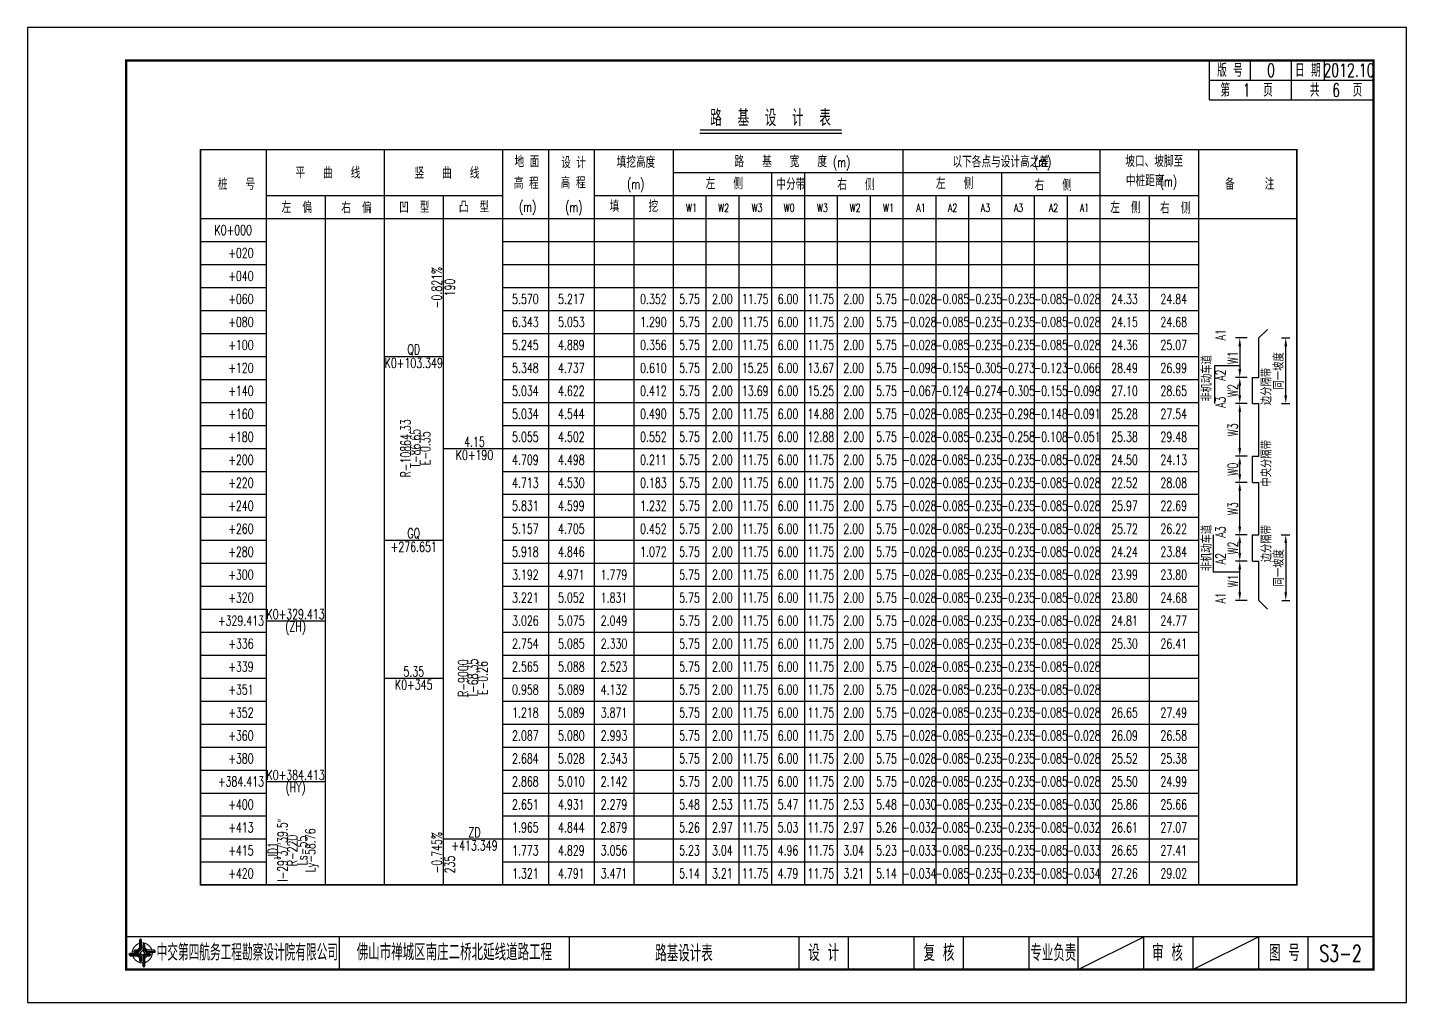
# Model space of a CAD drawing. Header units: inches. Extents: x 1318 to 3988, y 871 to 1396.
# Drawn here: x 1317.7 to 1737.7, y 870.8 to 1167.8 of the extents above; entities that cross this region are included whole.
import ezdxf
from ezdxf.enums import TextEntityAlignment as Align

# ---------------------------------------------------------------- set-up
doc = ezdxf.new("R2010")
doc.units = ezdxf.units.IN
doc.header["$LTSCALE"] = 10
doc.header["$MEASUREMENT"] = 0
for name, color, linetype in [('BIAO_K', 7, 'Continuous'), ('shuju', 3, 'Continuous'), ('图框', 7, 'Continuous'), ('平面曲线', 5, 'Continuous'), ('文字', 7, 'Continuous'), ('竖曲线', 5, 'Continuous'), ('表格数据', 5, 'Continuous')]:
    doc.layers.add(name, color=color, linetype=linetype)
doc.styles.get("Standard").update_dxf_attribs({"font": 'simplex1.shx', "width": 0.7, "bigfont": 'hztxt.shx'})
doc.styles.add('style_biao', font='txt', dxfattribs={"width": 0.75, "bigfont": 'hztxt'})
doc.dimstyles.get("Standard").update_dxf_attribs({"dimtxt": 0.18, "dimasz": 0.18, "dimexe": 0.18, "dimexo": 0.0625, "dimgap": 0.09, "dimtad": 0, "dimtih": 1, "dimtoh": 1, "dimdec": 4, "dimzin": 0, "dimdsep": 46, "dimtxsty": 'Standard', "dimcen": 0.09, "dimadec": 0, "dimazin": 0, "dimtfac": 1, "dimtdec": 4, "dimtofl": 0, "dimtmove": 0, "dimatfit": 3, "dimfxl": 0, "dimtolj": 1, "dimtzin": 0, "dimarcsym": 0})

# ---------------------------------------------------------------- blocks, each defined once
blk = doc.blocks.new('series')
at = {"width": 0.75}
for tag, height, p in [('页码', 4, (-35, -19)), ('图名', 5, (-220, -282)), ('图号', 5, (-20, -282))]:
    blk.add_attdef(tag, text='', height=height, dxfattribs=at).set_placement(p, align=Align.MIDDLE_CENTER)
blk = doc.blocks.new('tb')
at = {"lineweight": -3}
h = blk.add_hatch(color=256, dxfattribs=at)
h.paths.add_polyline_path([(-1.23, -0.13), (-3.78, -0.14), (-4.14, -0.41), (-1.4, -0.44), (-0.56, -1.24), (-0.54, -2.62), (-0.27, -2.2), (-0.26, -1.06)])
h.paths.add_polyline_path([(0.13, -1.08), (0.14, -3.86), (0.41, -4.26), (0.44, -1.24), (1.25, -0.43), (2.66, -0.43), (2.26, -0.16), (1.07, -0.15)])
h.paths.add_polyline_path([(1.08, 0.3), (3.62, 0.3), (4.02, 0.56), (1.25, 0.57), (0.43, 1.39), (0.43, 2.8), (0.16, 2.41), (0.15, 1.24)])
h.paths.add_polyline_path([(-0.28, 1.21), (-0.28, 3.99), (-0.56, 4.39), (-0.57, 1.41), (-1.38, 0.6), (-2.74, 0.56), (-2.33, 0.3), (-1.2, 0.29)])
for p, q in [((-0.56, 4.39), (-0.57, 1.41)), ((-1.38, 0.6), (-2.74, 0.56)), ((-0.57, 1.41), (-1.38, 0.6)), ((0.43, 2.8), (0.43, 1.39)), ((0.43, 1.39), (1.25, 0.57)), ((1.25, 0.57), (4.02, 0.56)), ((-4.14, -0.41), (-1.4, -0.44)), ((-1.4, -0.44), (-0.56, -1.24)), ((-0.56, -1.24), (-0.54, -2.62)), ((0.41, -4.26), (0.44, -1.24)), ((0.44, -1.24), (1.25, -0.43)), ((1.25, -0.43), (2.66, -0.43))]:
    blk.add_line(p, q, dxfattribs=at)
at = {"lineweight": -3, "flags": 128}
for points in [[(-0.9, 3.99), (-0.9, 1.58), (-1.53, 0.91), (-2.34, 0.91), (-2.74, 0.56), (-2.33, 0.3), (-1.2, 0.29), (-0.28, 1.21), (-0.28, 3.99), (-0.56, 4.39)], [(-0.04, 0.77), (0.68, 0.04), (-0.04, -0.69), (-0.77, 0.05)], [(3.62, 0.92), (1.43, 0.92), (0.77, 1.54), (0.77, 2.38), (0.43, 2.8), (0.16, 2.41), (0.15, 1.24), (1.08, 0.3), (3.62, 0.3), (4.02, 0.56)], [(-3.73, -0.76), (-1.54, -0.76), (-0.89, -1.39), (-0.89, -2.21), (-0.54, -2.62), (-0.27, -2.2), (-0.26, -1.06), (-1.23, -0.13), (-3.78, -0.14), (-4.14, -0.41)], [(0.75, -3.85), (0.75, -1.43), (1.4, -0.78), (2.26, -0.78), (2.66, -0.43), (2.26, -0.16), (1.07, -0.15), (0.13, -1.08), (0.14, -3.86), (0.41, -4.26)]]:
    blk.add_lwpolyline(points, close=True, dxfattribs=at)
at = {"lineweight": -3, "const_width": 0.35, "flags": 128}
for points in [[(-0.9, 3.02, 0.324167), (-3.16, -0.14)], [(2.88, 0.92, 0.324403), (-0.24, 3.15)], [(0.75, -2.86, 0.325418), (3.02, 0.26)], [(-2.98, -0.76, 0.322976), (0.14, -2.98)]]:
    blk.add_lwpolyline(points, format="xyb", dxfattribs=at)
blk = doc.blocks.new('*D3')
at = {"color": 0, "lineweight": -2}
for p, q in [((1689.15, 1061.23), (1685.69, 1061.23)), ((1686.94, 1055.73), (1686.94, 1058.73))]:
    blk.add_line(p, q, dxfattribs=at)
at = {"color": 0}
for points in [[(1686.53, 1058.73), (1687.36, 1058.73), (1686.94, 1061.23)], [(1686.53, 1055.73), (1687.36, 1055.73), (1686.94, 1053.23)]]:
    blk.add_solid(points, dxfattribs=at)
at = {"layer": 'DEFPOINTS', "color": 0}
for p in [(1686.94, 1061.23), (1689.78, 1061.23), (1689.78, 1053.23)]:
    blk.add_point(p, dxfattribs=at)
at = {"color": 0, "insert": (1684.82, 1057.23), "char_height": 3, "attachment_point": 5, "rotation": 90}
blk.add_mtext('\\A1;W2', dxfattribs=at)
blk = doc.blocks.new('*D4')
at = {"color": 0, "lineweight": -2}
for p, q in [((1689.15, 1037.23), (1685.69, 1037.23)), ((1686.94, 1031.73), (1686.94, 1034.73))]:
    blk.add_line(p, q, dxfattribs=at)
at = {"color": 0}
for points in [[(1686.53, 1034.73), (1687.36, 1034.73), (1686.94, 1037.23)], [(1686.53, 1031.73), (1687.36, 1031.73), (1686.94, 1029.23)]]:
    blk.add_solid(points, dxfattribs=at)
at = {"layer": 'DEFPOINTS', "color": 0}
for p in [(1686.94, 1037.23), (1689.78, 1037.23), (1689.78, 1029.23)]:
    blk.add_point(p, dxfattribs=at)
at = {"color": 0, "insert": (1684.82, 1033.23), "char_height": 3, "attachment_point": 5, "rotation": 90}
blk.add_mtext('\\A1;W0', dxfattribs=at)
blk = doc.blocks.new('*D5')
at = {"color": 0, "lineweight": -2}
for p, q in [((1689.15, 1053.23), (1685.69, 1053.23)), ((1686.94, 1039.73), (1686.94, 1050.73))]:
    blk.add_line(p, q, dxfattribs=at)
at = {"color": 0}
for points in [[(1686.53, 1050.73), (1687.36, 1050.73), (1686.94, 1053.23)], [(1686.53, 1039.73), (1687.36, 1039.73), (1686.94, 1037.23)]]:
    blk.add_solid(points, dxfattribs=at)
at = {"layer": 'DEFPOINTS', "color": 0}
for p in [(1686.94, 1053.23), (1689.78, 1053.23), (1689.78, 1037.23)]:
    blk.add_point(p, dxfattribs=at)
at = {"color": 0, "insert": (1684.82, 1045.23), "char_height": 3, "attachment_point": 5, "rotation": 90}
blk.add_mtext('\\A1;W3', dxfattribs=at)
blk = doc.blocks.new('*D6')
at = {"color": 0, "lineweight": -2}
for p, q in [((1689.15, 1073.23), (1685.69, 1073.23)), ((1686.94, 1070.73), (1686.94, 1063.73)), ((1689.15, 1061.23), (1685.69, 1061.23))]:
    blk.add_line(p, q, dxfattribs=at)
at = {"color": 0}
for points in [[(1686.53, 1070.73), (1687.36, 1070.73), (1686.94, 1073.23)], [(1686.53, 1063.73), (1687.36, 1063.73), (1686.94, 1061.23)]]:
    blk.add_solid(points, dxfattribs=at)
at = {"layer": 'DEFPOINTS', "color": 0}
for p in [(1689.78, 1073.23), (1686.94, 1061.23), (1689.78, 1061.23)]:
    blk.add_point(p, dxfattribs=at)
at = {"color": 0, "insert": (1684.82, 1067.23), "char_height": 3, "attachment_point": 5, "rotation": 90}
blk.add_mtext('\\A1;W1', dxfattribs=at)
blk = doc.blocks.new('*D7')
at = {"layer": 'DEFPOINTS', "color": 0}
for p in [(1699.02, 1073.23), (1700.95, 1073.23), (1699.06, 1053.23)]:
    blk.add_point(p, dxfattribs=at)
at = {"layer": 'shuju', "color": 0, "lineweight": -2}
for p, q in [((1699.64, 1073.23), (1702.2, 1073.23)), ((1700.95, 1055.73), (1700.95, 1070.73)), ((1699.68, 1053.23), (1702.2, 1053.23))]:
    blk.add_line(p, q, dxfattribs=at)
at = {"layer": 'shuju', "color": 0}
for points in [[(1700.54, 1070.73), (1701.37, 1070.73), (1700.95, 1073.23)], [(1700.54, 1055.73), (1701.37, 1055.73), (1700.95, 1053.23)]]:
    blk.add_solid(points, dxfattribs=at)
at = {"layer": 'shuju', "color": 0, "insert": (1698.83, 1063.23), "char_height": 3, "attachment_point": 5, "rotation": 90}
blk.add_mtext('\\A1;同一坡度', dxfattribs=at)
blk = doc.blocks.new('*D8')
at = {"layer": 'DEFPOINTS', "color": 0}
for p in [(1698.96, 1013.23), (1699.08, 993.23), (1700.95, 993.23)]:
    blk.add_point(p, dxfattribs=at)
at = {"layer": 'shuju', "color": 0, "lineweight": -2}
for p, q in [((1699.58, 1013.23), (1702.2, 1013.23)), ((1700.95, 1010.73), (1700.95, 995.73)), ((1699.71, 993.23), (1702.2, 993.23))]:
    blk.add_line(p, q, dxfattribs=at)
at = {"layer": 'shuju', "color": 0}
for points in [[(1700.54, 1010.73), (1701.37, 1010.73), (1700.95, 1013.23)], [(1700.54, 995.73), (1701.37, 995.73), (1700.95, 993.23)]]:
    blk.add_solid(points, dxfattribs=at)
at = {"layer": 'shuju', "color": 0, "insert": (1698.83, 1003.23), "char_height": 3, "attachment_point": 5, "rotation": 90}
blk.add_mtext('\\A1;同一坡度', dxfattribs=at)
blk = doc.blocks.new('*D9')
at = {"color": 0, "lineweight": -2}
for p, q in [((1689.15, 1013.23), (1685.69, 1013.23)), ((1686.94, 1007.73), (1686.94, 1010.73))]:
    blk.add_line(p, q, dxfattribs=at)
at = {"color": 0}
for points in [[(1686.53, 1010.73), (1687.36, 1010.73), (1686.94, 1013.23)], [(1686.53, 1007.73), (1687.36, 1007.73), (1686.94, 1005.23)]]:
    blk.add_solid(points, dxfattribs=at)
at = {"layer": 'DEFPOINTS', "color": 0}
for p in [(1686.94, 1013.23), (1689.78, 1013.23), (1689.78, 1005.23)]:
    blk.add_point(p, dxfattribs=at)
at = {"color": 0, "insert": (1684.82, 1009.23), "char_height": 3, "attachment_point": 5, "rotation": 90}
blk.add_mtext('\\A1;W2', dxfattribs=at)
blk = doc.blocks.new('*D10')
at = {"color": 0, "lineweight": -2}
for p, q in [((1689.15, 1005.23), (1685.69, 1005.23)), ((1686.94, 995.73), (1686.94, 1002.73)), ((1689.15, 993.23), (1685.69, 993.23))]:
    blk.add_line(p, q, dxfattribs=at)
at = {"color": 0}
for points in [[(1686.53, 1002.73), (1687.36, 1002.73), (1686.94, 1005.23)], [(1686.53, 995.73), (1687.36, 995.73), (1686.94, 993.23)]]:
    blk.add_solid(points, dxfattribs=at)
at = {"layer": 'DEFPOINTS', "color": 0}
for p in [(1686.94, 1005.23), (1689.78, 1005.23), (1689.78, 993.23)]:
    blk.add_point(p, dxfattribs=at)
at = {"color": 0, "insert": (1684.82, 999.23), "char_height": 3, "attachment_point": 5, "rotation": 90}
blk.add_mtext('\\A1;W1', dxfattribs=at)
blk = doc.blocks.new('*D11')
at = {"color": 0, "lineweight": -2}
for p, q in [((1689.15, 1029.23), (1685.69, 1029.23)), ((1686.94, 1015.73), (1686.94, 1026.73))]:
    blk.add_line(p, q, dxfattribs=at)
at = {"color": 0}
for points in [[(1686.53, 1026.73), (1687.36, 1026.73), (1686.94, 1029.23)], [(1686.53, 1015.73), (1687.36, 1015.73), (1686.94, 1013.23)]]:
    blk.add_solid(points, dxfattribs=at)
at = {"layer": 'DEFPOINTS', "color": 0}
for p in [(1686.94, 1029.23), (1689.78, 1029.23), (1689.78, 1013.23)]:
    blk.add_point(p, dxfattribs=at)
at = {"color": 0, "insert": (1684.82, 1021.23), "char_height": 3, "attachment_point": 5, "rotation": 90}
blk.add_mtext('\\A1;W3', dxfattribs=at)

msp = doc.modelspace()

# ---------------------------------------------------------------- linework, layer by layer
msp.add_line((1522.48378, 1135.59027), (1565.69658, 1135.59027))
msp.add_lwpolyline([(1737.70962, 870.79758), (1737.70962, 1167.79758), (1317.70962, 1167.79758), (1317.70962, 870.79758)], close=True)
at = {"const_width": 0.4}
msp.add_lwpolyline([(1522.48378, 1136.59027), (1565.64865, 1136.59027)], dxfattribs=at)
at = {"layer": 'BIAO_K'}
for p, q in [((1390.34346, 1130.59922), (1390.34346, 906.59922)), ((1426.34346, 1130.59922), (1426.34346, 906.59922)), ((1462.34346, 1130.59922), (1462.34346, 906.59922)), ((1476.34346, 1130.59922), (1476.34346, 906.59922)), ((1490.34346, 1130.59922), (1490.34346, 906.59922)), ((1514.34346, 1130.59922), (1514.34346, 906.59922)), ((1584.34346, 1130.59922), (1584.34346, 906.59922)), ((1644.34346, 1130.59922), (1644.34346, 906.59922)), ((1674.34346, 1130.59922), (1674.34346, 906.59922)), ((1514.34346, 1123.59922), (1644.34346, 1123.59922)), ((1544.34346, 1123.59922), (1544.34346, 906.59922)), ((1554.34346, 1123.59922), (1554.34346, 906.59922)), ((1614.34346, 1123.59922), (1614.34346, 906.59922)), ((1390.34346, 1116.59922), (1462.34346, 1116.59922)), ((1408.34346, 1116.59922), (1408.34346, 906.59922)), ((1444.34346, 1116.59922), (1444.34346, 906.59922)), ((1490.34346, 1116.59922), (1674.34346, 1116.59922)), ((1502.34346, 1116.59922), (1502.34346, 906.59922)), ((1524.34346, 1116.59922), (1524.34346, 906.59922)), ((1534.34346, 1116.59922), (1534.34346, 906.59922)), ((1564.34346, 1116.59922), (1564.34346, 906.59922)), ((1574.34346, 1116.59922), (1574.34346, 906.59922)), ((1594.34346, 1116.59922), (1594.34346, 906.59922)), ((1604.34346, 1116.59922), (1604.34346, 906.59922)), ((1624.34346, 1116.59922), (1624.34346, 906.59922)), ((1634.34346, 1116.59922), (1634.34346, 906.59922)), ((1644.34346, 1116.59922), (1644.34346, 906.59922)), ((1659.34346, 1116.59922), (1659.34346, 906.59922)), ((1370.34346, 1109.59922), (1704.34346, 1109.59922)), ((1370.34346, 1102.59922), (1390.34346, 1102.59922)), ((1462.34346, 1102.59922), (1674.34346, 1102.59922)), ((1370.34346, 1095.59922), (1390.34346, 1095.59922)), ((1462.34346, 1095.59922), (1674.34346, 1095.59922)), ((1370.34346, 1088.59922), (1390.34346, 1088.59922)), ((1462.34346, 1088.59922), (1674.34346, 1088.59922)), ((1370.34346, 1081.59922), (1390.34346, 1081.59922)), ((1462.34346, 1081.59922), (1674.34346, 1081.59922)), ((1370.34346, 1074.59922), (1390.34346, 1074.59922)), ((1462.34346, 1074.59922), (1674.34346, 1074.59922)), ((1370.34346, 1067.59922), (1390.34346, 1067.59922)), ((1462.34346, 1067.59922), (1674.34346, 1067.59922)), ((1370.34346, 1060.59922), (1390.34346, 1060.59922)), ((1462.34346, 1060.59922), (1674.34346, 1060.59922)), ((1370.34346, 1053.59922), (1390.34346, 1053.59922)), ((1462.34346, 1053.59922), (1674.34346, 1053.59922)), ((1370.34346, 1046.59922), (1390.34346, 1046.59922)), ((1462.34346, 1046.59922), (1674.34346, 1046.59922)), ((1370.34346, 1039.59922), (1390.34346, 1039.59922)), ((1462.34346, 1039.59922), (1674.34346, 1039.59922)), ((1370.34346, 1032.59922), (1390.34346, 1032.59922)), ((1462.34346, 1032.59922), (1674.34346, 1032.59922)), ((1370.34346, 1025.59922), (1390.34346, 1025.59922)), ((1462.34346, 1025.59922), (1674.34346, 1025.59922)), ((1370.34346, 1018.59922), (1390.34346, 1018.59922)), ((1462.34346, 1018.59922), (1674.34346, 1018.59922)), ((1370.34346, 1011.59922), (1390.34346, 1011.59922)), ((1462.34346, 1011.59922), (1674.34346, 1011.59922)), ((1370.34346, 1004.59922), (1390.34346, 1004.59922)), ((1462.34346, 1004.59922), (1674.34346, 1004.59922)), ((1370.34346, 997.59922), (1390.34346, 997.59922)), ((1462.34346, 997.59922), (1674.34346, 997.59922)), ((1370.34346, 990.59922), (1390.34346, 990.59922)), ((1462.34346, 990.59922), (1674.34346, 990.59922)), ((1370.34346, 983.59922), (1390.34346, 983.59922)), ((1462.34346, 983.59922), (1674.34346, 983.59922)), ((1370.34346, 976.59922), (1390.34346, 976.59922)), ((1462.34346, 976.59922), (1674.34346, 976.59922)), ((1370.34346, 969.59922), (1390.34346, 969.59922)), ((1462.34346, 969.59922), (1674.34346, 969.59922)), ((1370.34346, 962.59922), (1390.34346, 962.59922)), ((1462.34346, 962.59922), (1674.34346, 962.59922)), ((1370.34346, 955.59922), (1390.34346, 955.59922)), ((1462.34346, 955.59922), (1674.34346, 955.59922)), ((1370.34346, 948.59922), (1390.34346, 948.59922)), ((1462.34346, 948.59922), (1674.34346, 948.59922)), ((1370.34346, 941.59922), (1390.34346, 941.59922)), ((1462.34346, 941.59922), (1674.34346, 941.59922)), ((1370.34346, 934.59922), (1390.34346, 934.59922)), ((1462.34346, 934.59922), (1674.34346, 934.59922)), ((1370.34346, 927.59922), (1390.34346, 927.59922)), ((1462.34346, 927.59922), (1674.34346, 927.59922)), ((1370.34346, 920.59922), (1390.34346, 920.59922)), ((1462.34346, 920.59922), (1674.34346, 920.59922)), ((1370.34346, 913.59922), (1390.34346, 913.59922)), ((1462.34346, 913.59922), (1674.34346, 913.59922))]:
    msp.add_line(p, q, dxfattribs=at)
at = {"layer": 'BIAO_K', "const_width": 0.5}
msp.add_lwpolyline([(1370.34346, 906.59922), (1704.34346, 906.59922), (1704.34346, 1130.59922), (1370.34346, 1130.59922)], close=True, dxfattribs=at)
at = {"layer": 'BIAO_K', "color": 1}
for points in [[(1692.78862, 1073.23295), (1695.34557, 1075.85654)], [(1692.78862, 1061.23295), (1692.78862, 1073.23295)], [(1690.78862, 1053.23295), (1690.78862, 1061.23295)], [(1690.78862, 1061.23295), (1692.78862, 1061.23295)], [(1690.78862, 1053.23295), (1692.78862, 1053.23295)], [(1692.78862, 1037.23295), (1692.78862, 1053.23295)], [(1690.78862, 1037.23295), (1692.78862, 1037.23295)], [(1690.78862, 1029.23295), (1690.78862, 1037.23295)], [(1690.78862, 1029.23295), (1692.78862, 1029.23295)], [(1692.78862, 1013.23295), (1692.78862, 1029.23295)], [(1690.78862, 1013.23295), (1692.78862, 1013.23295)], [(1690.78862, 1005.23295), (1690.78862, 1013.23295)], [(1690.78862, 1005.23295), (1692.78862, 1005.23295)], [(1692.78862, 993.23295), (1692.78862, 1005.23295)], [(1692.78862, 993.23295), (1695.34557, 990.60936)]]:
    msp.add_lwpolyline(points, dxfattribs=at)
at = {"layer": 'shuju'}
for p, q in [((1686.83257, 1064.70217), (1679.27466, 1064.70217)), ((1679.27466, 1064.70217), (1679.27466, 1053.23295)), ((1678.82053, 1013.23295), (1678.82053, 1001.97848)), ((1678.82053, 1001.97848), (1686.90978, 1001.97848))]:
    msp.add_line(p, q, dxfattribs=at)
at = {"layer": '图框'}
for p, q in [((1677.70962, 1145.79758), (1677.70962, 1157.79758)), ((1690.20962, 1151.79758), (1690.20962, 1157.79758)), ((1702.70962, 1151.79758), (1702.70962, 1157.79758)), ((1712.70962, 1151.79758), (1712.70962, 1157.79758)), ((1677.70962, 1151.79758), (1727.70962, 1151.79758)), ((1702.70962, 1145.79758), (1702.70962, 1151.79758)), ((1677.70962, 1145.79758), (1727.70962, 1145.79758)), ((1637.70962, 880.79758), (1657.70962, 890.79758)), ((1692.70962, 890.79758), (1672.70962, 880.79758))]:
    msp.add_line(p, q, dxfattribs=at)
for points, const_width in [([(1727.70962, 1157.79758), (1347.70962, 1157.79758), (1347.70962, 880.79758), (1727.70962, 880.79758), (1727.70962, 1157.79758)], 0.7), ([(1347.70962, 890.79758), (1727.70962, 890.79758)], 0.4), ([(1412.70962, 890.79758), (1412.70962, 880.79758)], 0.4), ([(1482.70962, 880.79758), (1482.70962, 890.79758)], 0.4), ([(1552.70962, 880.79758), (1552.70962, 890.79758)], 0.4), ([(1567.70962, 880.79758), (1567.70962, 890.79758)], 0.4), ([(1587.70962, 880.79758), (1587.70962, 890.79758)], 0.4), ([(1602.70962, 880.79758), (1602.70962, 890.79758)], 0.4), ([(1622.70962, 880.79758), (1622.70962, 890.79758)], 0.4), ([(1622.70962, 880.79758), (1622.70962, 890.79758)], 0.4), ([(1637.70962, 880.79758), (1637.70962, 890.79758)], 0.4), ([(1657.70962, 880.79758), (1657.70962, 890.79758)], 0.4), ([(1672.70962, 880.79758), (1672.70962, 890.79758)], 0.4), ([(1692.70962, 880.79758), (1692.70962, 890.79758)], 0.4), ([(1707.70962, 880.79758), (1707.70962, 890.79758)], 0.4)]:
    msp.add_lwpolyline(points, dxfattribs=dict(at, const_width=const_width))
at = {"layer": '平面曲线'}
for p, q in [((1390.34346, 987.09922), (1408.34346, 987.09922)), ((1390.34346, 938.09922), (1408.34346, 938.09922))]:
    msp.add_line(p, q, dxfattribs=at)
at = {"layer": '竖曲线'}
for p, q in [((1426.34346, 1067.59922), (1444.34346, 1067.59922)), ((1444.34346, 1039.59922), (1463.34346, 1039.59922)), ((1426.34346, 1011.59922), (1444.34346, 1011.59922)), ((1426.34346, 969.59922), (1444.34346, 969.59922)), ((1444.34346, 920.59922), (1463.34346, 920.59922))]:
    msp.add_line(p, q, dxfattribs=at)

# ---------------------------------------------------------------- block references
at = {"layer": '图框'}
ref = msp.add_blockref('series', (1737.65641, 1167.75584), dxfattribs=at)
ref.add_attrib('页码', '第  1  页     共  6  页', dxfattribs={"layer": '0', "height": 4, "width": 0.7}).set_placement((1702.65641, 1148.75584), align=Align.MIDDLE_CENTER)
ref.add_attrib('图名', '路基设计表', dxfattribs={"layer": '0', "height": 5, "width": 0.7}).set_placement((1517.65641, 885.75584), align=Align.MIDDLE_CENTER)
ref.add_attrib('图号', 'S3-2', dxfattribs={"layer": '0', "height": 5, "width": 0.7}).set_placement((1717.65641, 885.75584), align=Align.MIDDLE_CENTER)
at = {"layer": '图框', "lineweight": -3}
msp.add_blockref('tb', (1352.70535, 885.80292), dxfattribs=at)

# ---------------------------------------------------------------- texts
at = {"width": 0.7}
for s, p in [('A1', (1682.58483, 1072.51252)), ('A2', (1682.58483, 1060.18949)), ('A3', (1682.58483, 1051.94127)), ('A3', (1682.58483, 1012.39591)), ('A2', (1682.58483, 1004.2701)), ('A1', (1682.58483, 992.30034))]:
    msp.add_text(s, height=3, rotation=90, dxfattribs=at).set_placement(p)
at = {"layer": 'BIAO_K', "width": 0.7}
for s, height, p in [('平   曲   线', 3.5, (1399.30203, 1121.81176)), ('竖   曲   线', 3.5, (1435.56397, 1121.75675)), ('地 面', 3.5, (1466.03321, 1125.24251)), ('设 计', 3.5, (1480.23219, 1124.91948)), ('填挖高度', 3.5, (1497.14236, 1125.0659)), ('路   基   宽   度', 3.5, (1533.03099, 1125.25892)), ('(m)', 3, (1563.06093, 1125.27869)), ('以下各点与设计高之差', 3.5, (1599.43854, 1125.17592)), ('(m)', 3, (1624.28631, 1125.36088)), ('坡口、坡脚至', 3.5, (1652.08084, 1125.32389)), ('桩   号', 3.5, (1375.68274, 1118.35138)), ('高 程', 3.5, (1465.83579, 1118.64896)), ('高 程', 3.5, (1480.1156, 1118.78554)), ('(m)', 3, (1500.35188, 1118.61122)), ('左   侧', 3.5, (1524.26105, 1118.54252)), ('中分带', 3.5, (1545.80271, 1118.35294)), ('右   侧', 3.5, (1564.37804, 1118.24684)), ('左   侧', 3.5, (1594.4232, 1118.61473)), ('右   侧', 3.5, (1624.45092, 1118.06828)), ('中桩距离', 3.5, (1652.25334, 1119.40659)), ('(m)', 3, (1662.59383, 1119.37857)), ('备     注', 3.5, (1682.4751, 1118.41066)), ('左  偏', 3.5, (1395.08433, 1111.26661)), ('右  偏', 3.5, (1413.27605, 1111.16186)), ('凹  型', 3.5, (1430.89948, 1111.31991)), ('凸  型', 3.5, (1449.07846, 1111.41214)), ('(m)', 3, (1467.42708, 1111.69902)), ('(m)', 3, (1481.49417, 1111.59648)), ('填', 3.5, (1495.00326, 1111.63021)), ('挖', 3.5, (1506.83985, 1111.57016)), ('W1', 2.5, (1518.3095, 1111.62908)), ('W2', 2.5, (1528.08246, 1111.62908)), ('W3', 2.5, (1538.27183, 1111.62908)), ('W0', 2.5, (1548.05001, 1111.62908)), ('W3', 2.5, (1558.17336, 1111.62908)), ('W2', 2.5, (1568.14269, 1111.62908)), ('W1', 2.5, (1578.31825, 1111.62908)), ('A1', 2.5, (1588.41361, 1111.62908)), ('A2', 2.5, (1598.05769, 1111.62908)), ('A3', 2.5, (1608.05769, 1111.62908)), ('A3', 2.5, (1618.14013, 1111.62908)), ('A2', 2.5, (1628.77911, 1111.62908)), ('A1', 2.5, (1638.22257, 1111.62908)), ('左  侧', 3.5, (1647.51171, 1111.23281)), ('右  侧', 3.5, (1662.66567, 1111.09376))]:
    msp.add_text(s, height=height, dxfattribs=at).set_placement(p)
at = {"layer": 'shuju', "style": 'style_biao', "width": 0.7}
for s, p in [('非机动车道', (1678.37664, 1053.82491)), ('边分隔带', (1696.5819, 1052.77522))]:
    msp.add_text(s, height=3, rotation=90, dxfattribs=at).set_placement(p)
at = {"layer": 'shuju', "width": 0.7}
for s, p in [('中央分隔带', (1696.5819, 1027.96045)), ('非机动车道', (1678.37664, 1002.17277)), ('边分隔带', (1696.59471, 1004.90444))]:
    msp.add_text(s, height=3, rotation=90, dxfattribs=at).set_placement(p)
at = {"layer": '图框'}
for s, height, width, p in [('版 号', 4, 0.7, (1683.95962, 1154.79758)), ('0', 4, 0.7, (1696.45962, 1154.79758)), ('日 期', 4, 0.7, (1707.70962, 1154.79758)), ('2012.10', 4, 0.7, (1720.20962, 1154.79758)), ('中交第四航务工程勘察设计院有限公司', 5, 0.65, (1384.64046, 886.04603)), ('佛山市禅城区南庄二桥北延线道路工程', 5, 0.7, (1447.70962, 886.11229)), ('设 计', 5, 0.7, (1560.21038, 885.89217)), ('复 核', 5, 0.7, (1595.3052, 885.89217)), ('专业负责', 5, 0.7, (1630.15594, 885.89217)), ('审 核', 5, 0.7, (1664.92975, 885.89217)), ('图 号', 5, 0.7, (1700.54892, 885.89217))]:
    msp.add_text(s, height=height, dxfattribs=dict(at, width=width)).set_placement(p, align=Align.MIDDLE_CENTER)
at = {"layer": '平面曲线', "width": 0.7}
for s, p in [('K0+329.413', (1399.34346, 989.09922)), ('(ZH)', (1399.34346, 985.09922)), ('K0+384.413', (1399.34346, 940.09922)), ('(HY)', (1399.34346, 936.09922))]:
    msp.add_text(s, height=3, dxfattribs=at).set_placement(p, align=Align.MIDDLE)
for s, p in [('I-29%%D37′39.5″', (1395.34346, 917.09922)), ('R-220', (1398.34346, 917.09922)), ('Ls-55', (1401.34346, 917.09922)), ('Ly-58.76', (1404.34346, 917.09922)), ('JD1', (1392.34346, 917.09922))]:
    msp.add_text(s, height=3, rotation=90, dxfattribs=at).set_placement(p, align=Align.MIDDLE)
at = {"layer": '文字', "width": 0.7}
msp.add_text('路  基  设  计  表', height=5, dxfattribs=at).set_placement((1525.68692, 1137.76533))
at = {"layer": '竖曲线', "width": 0.7}
for s, p in [('-0.821%', (1442.34346, 1088.59922)), ('190', (1446.34346, 1088.59922)), ('R-10864.33', (1432.84346, 1039.59922)), ('T-86.65', (1435.84346, 1039.59922)), ('E-0.35', (1438.84346, 1039.59922)), ('R-9000', (1450.34346, 969.59922)), ('T-68.35', (1453.34346, 969.59922)), ('E-0.26', (1456.34346, 969.59922))]:
    msp.add_text(s, height=3, rotation=90, dxfattribs=at).set_placement(p, align=Align.MIDDLE)
for s, p in [('QD', (1435.34346, 1069.59922)), ('K0+103.349', (1435.34346, 1065.59922)), ('4.15', (1453.84346, 1041.59922)), ('K0+190', (1453.84346, 1037.59922)), ('GQ', (1435.34346, 1013.59922)), ('+276.651', (1435.34346, 1009.59922)), ('5.35', (1435.34346, 971.59922)), ('K0+345', (1435.34346, 967.59922)), ('ZD', (1453.84346, 922.59922)), ('+413.349', (1453.84346, 918.59922))]:
    msp.add_text(s, height=3, dxfattribs=at).set_placement(p, align=Align.MIDDLE)
for s, p in [('-0.745%', (1442.34346, 910.09922)), ('235', (1446.34346, 910.09922))]:
    msp.add_text(s, height=3, rotation=90, dxfattribs=at).set_placement(p, align=Align.MIDDLE_LEFT)
at = {"layer": '表格数据', "width": 0.7}
for s, p in [('K0+000', (1380.34346, 1106.09922)), ('   +020', (1380.34346, 1099.09922)), ('   +040', (1380.34346, 1092.09922)), ('   +060', (1380.34346, 1085.09922)), ('5.570', (1469.34346, 1085.09922)), ('5.217', (1483.34346, 1085.09922)), ('0.352', (1508.34346, 1085.09922)), ('5.75', (1519.34346, 1085.09922)), ('2.00', (1529.34346, 1085.09922)), ('11.75', (1539.34346, 1085.09922)), ('6.00', (1549.34346, 1085.09922)), ('11.75', (1559.34346, 1085.09922)), ('2.00', (1569.34346, 1085.09922)), ('5.75', (1579.34346, 1085.09922)), ('5.75', (1579.34346, 1085.09922)), ('-0.028', (1589.34346, 1085.09922)), ('-0.085', (1599.34346, 1085.09922)), ('-0.235', (1609.34346, 1085.09922)), ('-0.235', (1619.34346, 1085.09922)), ('-0.085', (1629.34346, 1085.09922)), ('-0.028', (1639.34346, 1085.09922)), ('24.33', (1651.84346, 1085.09922)), ('24.84', (1666.84346, 1085.09922)), ('   +080', (1380.34346, 1078.09922)), ('6.343', (1469.34346, 1078.09922)), ('5.053', (1483.34346, 1078.09922)), ('1.290', (1508.34346, 1078.09922)), ('5.75', (1519.34346, 1078.09922)), ('2.00', (1529.34346, 1078.09922)), ('11.75', (1539.34346, 1078.09922)), ('6.00', (1549.34346, 1078.09922)), ('11.75', (1559.34346, 1078.09922)), ('2.00', (1569.34346, 1078.09922)), ('5.75', (1579.34346, 1078.09922)), ('5.75', (1579.34346, 1078.09922)), ('-0.028', (1589.34346, 1078.09922)), ('-0.085', (1599.34346, 1078.09922)), ('-0.235', (1609.34346, 1078.09922)), ('-0.235', (1619.34346, 1078.09922)), ('-0.085', (1629.34346, 1078.09922)), ('-0.028', (1639.34346, 1078.09922)), ('24.15', (1651.84346, 1078.09922)), ('24.68', (1666.84346, 1078.09922)), ('   +100', (1380.34346, 1071.09922)), ('5.245', (1469.34346, 1071.09922)), ('4.889', (1483.34346, 1071.09922)), ('0.356', (1508.34346, 1071.09922)), ('5.75', (1519.34346, 1071.09922)), ('2.00', (1529.34346, 1071.09922)), ('11.75', (1539.34346, 1071.09922)), ('6.00', (1549.34346, 1071.09922)), ('11.75', (1559.34346, 1071.09922)), ('2.00', (1569.34346, 1071.09922)), ('5.75', (1579.34346, 1071.09922)), ('5.75', (1579.34346, 1071.09922)), ('-0.028', (1589.34346, 1071.09922)), ('-0.085', (1599.34346, 1071.09922)), ('-0.235', (1609.34346, 1071.09922)), ('-0.235', (1619.34346, 1071.09922)), ('-0.085', (1629.34346, 1071.09922)), ('-0.028', (1639.34346, 1071.09922)), ('24.36', (1651.84346, 1071.09922)), ('25.07', (1666.84346, 1071.09922)), ('   +120', (1380.34346, 1064.09922)), ('5.348', (1469.34346, 1064.09922)), ('4.737', (1483.34346, 1064.09922)), ('0.610', (1508.34346, 1064.09922)), ('5.75', (1519.34346, 1064.09922)), ('2.00', (1529.34346, 1064.09922)), ('15.25', (1539.34346, 1064.09922)), ('6.00', (1549.34346, 1064.09922)), ('13.67', (1559.34346, 1064.09922)), ('2.00', (1569.34346, 1064.09922)), ('5.75', (1579.34346, 1064.09922)), ('5.75', (1579.34346, 1064.09922)), ('-0.098', (1589.34346, 1064.09922)), ('-0.155', (1599.34346, 1064.09922)), ('-0.305', (1609.34346, 1064.09922)), ('-0.273', (1619.34346, 1064.09922)), ('-0.123', (1629.34346, 1064.09922)), ('-0.066', (1639.34346, 1064.09922)), ('28.49', (1651.84346, 1064.09922)), ('26.99', (1666.84346, 1064.09922)), ('   +140', (1380.34346, 1057.09922)), ('5.034', (1469.34346, 1057.09922)), ('4.622', (1483.34346, 1057.09922)), ('0.412', (1508.34346, 1057.09922)), ('5.75', (1519.34346, 1057.09922)), ('2.00', (1529.34346, 1057.09922)), ('13.69', (1539.34346, 1057.09922)), ('6.00', (1549.34346, 1057.09922)), ('15.25', (1559.34346, 1057.09922)), ('2.00', (1569.34346, 1057.09922)), ('5.75', (1579.34346, 1057.09922)), ('5.75', (1579.34346, 1057.09922)), ('-0.067', (1589.34346, 1057.09922)), ('-0.124', (1599.34346, 1057.09922)), ('-0.274', (1609.34346, 1057.09922)), ('-0.305', (1619.34346, 1057.09922)), ('-0.155', (1629.34346, 1057.09922)), ('-0.098', (1639.34346, 1057.09922)), ('27.10', (1651.84346, 1057.09922)), ('28.65', (1666.84346, 1057.09922)), ('   +160', (1380.34346, 1050.09922)), ('5.034', (1469.34346, 1050.09922)), ('4.544', (1483.34346, 1050.09922)), ('0.490', (1508.34346, 1050.09922)), ('5.75', (1519.34346, 1050.09922)), ('2.00', (1529.34346, 1050.09922)), ('11.75', (1539.34346, 1050.09922)), ('6.00', (1549.34346, 1050.09922)), ('14.88', (1559.34346, 1050.09922)), ('2.00', (1569.34346, 1050.09922)), ('5.75', (1579.34346, 1050.09922)), ('5.75', (1579.34346, 1050.09922)), ('-0.028', (1589.34346, 1050.09922)), ('-0.085', (1599.34346, 1050.09922)), ('-0.235', (1609.34346, 1050.09922)), ('-0.298', (1619.34346, 1050.09922)), ('-0.148', (1629.34346, 1050.09922)), ('-0.091', (1639.34346, 1050.09922)), ('25.28', (1651.84346, 1050.09922)), ('27.54', (1666.84346, 1050.09922)), ('   +180', (1380.34346, 1043.09922)), ('5.055', (1469.34346, 1043.09922)), ('4.502', (1483.34346, 1043.09922)), ('0.552', (1508.34346, 1043.09922)), ('5.75', (1519.34346, 1043.09922)), ('2.00', (1529.34346, 1043.09922)), ('11.75', (1539.34346, 1043.09922)), ('6.00', (1549.34346, 1043.09922)), ('12.88', (1559.34346, 1043.09922)), ('2.00', (1569.34346, 1043.09922)), ('5.75', (1579.34346, 1043.09922)), ('5.75', (1579.34346, 1043.09922)), ('-0.028', (1589.34346, 1043.09922)), ('-0.085', (1599.34346, 1043.09922)), ('-0.235', (1609.34346, 1043.09922)), ('-0.258', (1619.34346, 1043.09922)), ('-0.108', (1629.34346, 1043.09922)), ('-0.051', (1639.34346, 1043.09922)), ('25.38', (1651.84346, 1043.09922)), ('29.48', (1666.84346, 1043.09922)), ('   +200', (1380.34346, 1036.09922)), ('4.709', (1469.34346, 1036.09922)), ('4.498', (1483.34346, 1036.09922)), ('0.211', (1508.34346, 1036.09922)), ('5.75', (1519.34346, 1036.09922)), ('2.00', (1529.34346, 1036.09922)), ('11.75', (1539.34346, 1036.09922)), ('6.00', (1549.34346, 1036.09922)), ('11.75', (1559.34346, 1036.09922)), ('2.00', (1569.34346, 1036.09922)), ('5.75', (1579.34346, 1036.09922)), ('5.75', (1579.34346, 1036.09922)), ('-0.028', (1589.34346, 1036.09922)), ('-0.085', (1599.34346, 1036.09922)), ('-0.235', (1609.34346, 1036.09922)), ('-0.235', (1619.34346, 1036.09922)), ('-0.085', (1629.34346, 1036.09922)), ('-0.028', (1639.34346, 1036.09922)), ('24.50', (1651.84346, 1036.09922)), ('24.13', (1666.84346, 1036.09922)), ('   +220', (1380.34346, 1029.09922)), ('4.713', (1469.34346, 1029.09922)), ('4.530', (1483.34346, 1029.09922)), ('0.183', (1508.34346, 1029.09922)), ('5.75', (1519.34346, 1029.09922)), ('2.00', (1529.34346, 1029.09922)), ('11.75', (1539.34346, 1029.09922)), ('6.00', (1549.34346, 1029.09922)), ('11.75', (1559.34346, 1029.09922)), ('2.00', (1569.34346, 1029.09922)), ('5.75', (1579.34346, 1029.09922)), ('5.75', (1579.34346, 1029.09922)), ('-0.028', (1589.34346, 1029.09922)), ('-0.085', (1599.34346, 1029.09922)), ('-0.235', (1609.34346, 1029.09922)), ('-0.235', (1619.34346, 1029.09922)), ('-0.085', (1629.34346, 1029.09922)), ('-0.028', (1639.34346, 1029.09922)), ('22.52', (1651.84346, 1029.09922)), ('28.08', (1666.84346, 1029.09922)), ('   +240', (1380.34346, 1022.09922)), ('5.831', (1469.34346, 1022.09922)), ('4.599', (1483.34346, 1022.09922)), ('1.232', (1508.34346, 1022.09922)), ('5.75', (1519.34346, 1022.09922)), ('2.00', (1529.34346, 1022.09922)), ('11.75', (1539.34346, 1022.09922)), ('6.00', (1549.34346, 1022.09922)), ('11.75', (1559.34346, 1022.09922)), ('2.00', (1569.34346, 1022.09922)), ('5.75', (1579.34346, 1022.09922)), ('5.75', (1579.34346, 1022.09922)), ('-0.028', (1589.34346, 1022.09922)), ('-0.085', (1599.34346, 1022.09922)), ('-0.235', (1609.34346, 1022.09922)), ('-0.235', (1619.34346, 1022.09922)), ('-0.085', (1629.34346, 1022.09922)), ('-0.028', (1639.34346, 1022.09922)), ('25.97', (1651.84346, 1022.09922)), ('22.69', (1666.84346, 1022.09922)), ('   +260', (1380.34346, 1015.09922)), ('5.157', (1469.34346, 1015.09922)), ('4.705', (1483.34346, 1015.09922)), ('0.452', (1508.34346, 1015.09922)), ('5.75', (1519.34346, 1015.09922)), ('2.00', (1529.34346, 1015.09922)), ('11.75', (1539.34346, 1015.09922)), ('6.00', (1549.34346, 1015.09922)), ('11.75', (1559.34346, 1015.09922)), ('2.00', (1569.34346, 1015.09922)), ('5.75', (1579.34346, 1015.09922)), ('5.75', (1579.34346, 1015.09922)), ('-0.028', (1589.34346, 1015.09922)), ('-0.085', (1599.34346, 1015.09922)), ('-0.235', (1609.34346, 1015.09922)), ('-0.235', (1619.34346, 1015.09922)), ('-0.085', (1629.34346, 1015.09922)), ('-0.028', (1639.34346, 1015.09922)), ('25.72', (1651.84346, 1015.09922)), ('26.22', (1666.84346, 1015.09922)), ('   +280', (1380.34346, 1008.09922)), ('5.918', (1469.34346, 1008.09922)), ('4.846', (1483.34346, 1008.09922)), ('1.072', (1508.34346, 1008.09922)), ('5.75', (1519.34346, 1008.09922)), ('2.00', (1529.34346, 1008.09922)), ('11.75', (1539.34346, 1008.09922)), ('6.00', (1549.34346, 1008.09922)), ('11.75', (1559.34346, 1008.09922)), ('2.00', (1569.34346, 1008.09922)), ('5.75', (1579.34346, 1008.09922)), ('5.75', (1579.34346, 1008.09922)), ('-0.028', (1589.34346, 1008.09922)), ('-0.085', (1599.34346, 1008.09922)), ('-0.235', (1609.34346, 1008.09922)), ('-0.235', (1619.34346, 1008.09922)), ('-0.085', (1629.34346, 1008.09922)), ('-0.028', (1639.34346, 1008.09922)), ('24.24', (1651.84346, 1008.09922)), ('23.84', (1666.84346, 1008.09922)), ('   +300', (1380.34346, 1001.09922)), ('3.192', (1469.34346, 1001.09922)), ('4.971', (1483.34346, 1001.09922)), ('1.779', (1496.34346, 1001.09922)), ('5.75', (1519.34346, 1001.09922)), ('2.00', (1529.34346, 1001.09922)), ('11.75', (1539.34346, 1001.09922)), ('6.00', (1549.34346, 1001.09922)), ('11.75', (1559.34346, 1001.09922)), ('2.00', (1569.34346, 1001.09922)), ('5.75', (1579.34346, 1001.09922)), ('5.75', (1579.34346, 1001.09922)), ('-0.028', (1589.34346, 1001.09922)), ('-0.085', (1599.34346, 1001.09922)), ('-0.235', (1609.34346, 1001.09922)), ('-0.235', (1619.34346, 1001.09922)), ('-0.085', (1629.34346, 1001.09922)), ('-0.028', (1639.34346, 1001.09922)), ('23.99', (1651.84346, 1001.09922)), ('23.80', (1666.84346, 1001.09922)), ('   +320', (1380.34346, 994.09922)), ('3.221', (1469.34346, 994.09922)), ('5.052', (1483.34346, 994.09922)), ('1.831', (1496.34346, 994.09922)), ('5.75', (1519.34346, 994.09922)), ('2.00', (1529.34346, 994.09922)), ('11.75', (1539.34346, 994.09922)), ('6.00', (1549.34346, 994.09922)), ('11.75', (1559.34346, 994.09922)), ('2.00', (1569.34346, 994.09922)), ('5.75', (1579.34346, 994.09922)), ('5.75', (1579.34346, 994.09922)), ('-0.028', (1589.34346, 994.09922)), ('-0.085', (1599.34346, 994.09922)), ('-0.235', (1609.34346, 994.09922)), ('-0.235', (1619.34346, 994.09922)), ('-0.085', (1629.34346, 994.09922)), ('-0.028', (1639.34346, 994.09922)), ('23.80', (1651.84346, 994.09922)), ('24.68', (1666.84346, 994.09922)), ('   +329.413', (1380.34346, 987.09922)), ('3.026', (1469.34346, 987.09922)), ('5.075', (1483.34346, 987.09922)), ('2.049', (1496.34346, 987.09922)), ('5.75', (1519.34346, 987.09922)), ('2.00', (1529.34346, 987.09922)), ('11.75', (1539.34346, 987.09922)), ('6.00', (1549.34346, 987.09922)), ('11.75', (1559.34346, 987.09922)), ('2.00', (1569.34346, 987.09922)), ('5.75', (1579.34346, 987.09922)), ('5.75', (1579.34346, 987.09922)), ('-0.028', (1589.34346, 987.09922)), ('-0.085', (1599.34346, 987.09922)), ('-0.235', (1609.34346, 987.09922)), ('-0.235', (1619.34346, 987.09922)), ('-0.085', (1629.34346, 987.09922)), ('-0.028', (1639.34346, 987.09922)), ('24.81', (1651.84346, 987.09922)), ('24.77', (1666.84346, 987.09922)), ('   +336', (1380.34346, 980.09922)), ('2.754', (1469.34346, 980.09922)), ('5.085', (1483.34346, 980.09922)), ('2.330', (1496.34346, 980.09922)), ('5.75', (1519.34346, 980.09922)), ('2.00', (1529.34346, 980.09922)), ('11.75', (1539.34346, 980.09922)), ('6.00', (1549.34346, 980.09922)), ('11.75', (1559.34346, 980.09922)), ('2.00', (1569.34346, 980.09922)), ('5.75', (1579.34346, 980.09922)), ('5.75', (1579.34346, 980.09922)), ('-0.028', (1589.34346, 980.09922)), ('-0.085', (1599.34346, 980.09922)), ('-0.235', (1609.34346, 980.09922)), ('-0.235', (1619.34346, 980.09922)), ('-0.085', (1629.34346, 980.09922)), ('-0.028', (1639.34346, 980.09922)), ('25.30', (1651.84346, 980.09922)), ('26.41', (1666.84346, 980.09922)), ('   +339', (1380.34346, 973.09922)), ('2.565', (1469.34346, 973.09922)), ('5.088', (1483.34346, 973.09922)), ('2.523', (1496.34346, 973.09922)), ('5.75', (1519.34346, 973.09922)), ('2.00', (1529.34346, 973.09922)), ('11.75', (1539.34346, 973.09922)), ('6.00', (1549.34346, 973.09922)), ('11.75', (1559.34346, 973.09922)), ('2.00', (1569.34346, 973.09922)), ('5.75', (1579.34346, 973.09922)), ('5.75', (1579.34346, 973.09922)), ('-0.028', (1589.34346, 973.09922)), ('-0.085', (1599.34346, 973.09922)), ('-0.235', (1609.34346, 973.09922)), ('-0.235', (1619.34346, 973.09922)), ('-0.085', (1629.34346, 973.09922)), ('-0.028', (1639.34346, 973.09922)), ('   +351', (1380.34346, 966.09922)), ('0.958', (1469.34346, 966.09922)), ('5.089', (1483.34346, 966.09922)), ('4.132', (1496.34346, 966.09922)), ('5.75', (1519.34346, 966.09922)), ('2.00', (1529.34346, 966.09922)), ('11.75', (1539.34346, 966.09922)), ('6.00', (1549.34346, 966.09922)), ('11.75', (1559.34346, 966.09922)), ('2.00', (1569.34346, 966.09922)), ('5.75', (1579.34346, 966.09922)), ('5.75', (1579.34346, 966.09922)), ('-0.028', (1589.34346, 966.09922)), ('-0.085', (1599.34346, 966.09922)), ('-0.235', (1609.34346, 966.09922)), ('-0.235', (1619.34346, 966.09922)), ('-0.085', (1629.34346, 966.09922)), ('-0.028', (1639.34346, 966.09922)), ('   +352', (1380.34346, 959.09922)), ('1.218', (1469.34346, 959.09922)), ('5.089', (1483.34346, 959.09922)), ('3.871', (1496.34346, 959.09922)), ('5.75', (1519.34346, 959.09922)), ('2.00', (1529.34346, 959.09922)), ('11.75', (1539.34346, 959.09922)), ('6.00', (1549.34346, 959.09922)), ('11.75', (1559.34346, 959.09922)), ('2.00', (1569.34346, 959.09922)), ('5.75', (1579.34346, 959.09922)), ('5.75', (1579.34346, 959.09922)), ('-0.028', (1589.34346, 959.09922)), ('-0.085', (1599.34346, 959.09922)), ('-0.235', (1609.34346, 959.09922)), ('-0.235', (1619.34346, 959.09922)), ('-0.085', (1629.34346, 959.09922)), ('-0.028', (1639.34346, 959.09922)), ('26.65', (1651.84346, 959.09922)), ('27.49', (1666.84346, 959.09922)), ('   +360', (1380.34346, 952.09922)), ('2.087', (1469.34346, 952.09922)), ('5.080', (1483.34346, 952.09922)), ('2.993', (1496.34346, 952.09922)), ('5.75', (1519.34346, 952.09922)), ('2.00', (1529.34346, 952.09922)), ('11.75', (1539.34346, 952.09922)), ('6.00', (1549.34346, 952.09922)), ('11.75', (1559.34346, 952.09922)), ('2.00', (1569.34346, 952.09922)), ('5.75', (1579.34346, 952.09922)), ('5.75', (1579.34346, 952.09922)), ('-0.028', (1589.34346, 952.09922)), ('-0.085', (1599.34346, 952.09922)), ('-0.235', (1609.34346, 952.09922)), ('-0.235', (1619.34346, 952.09922)), ('-0.085', (1629.34346, 952.09922)), ('-0.028', (1639.34346, 952.09922)), ('26.09', (1651.84346, 952.09922)), ('26.58', (1666.84346, 952.09922)), ('   +380', (1380.34346, 945.09922)), ('2.684', (1469.34346, 945.09922)), ('5.028', (1483.34346, 945.09922)), ('2.343', (1496.34346, 945.09922)), ('5.75', (1519.34346, 945.09922)), ('2.00', (1529.34346, 945.09922)), ('11.75', (1539.34346, 945.09922)), ('6.00', (1549.34346, 945.09922)), ('11.75', (1559.34346, 945.09922)), ('2.00', (1569.34346, 945.09922)), ('5.75', (1579.34346, 945.09922)), ('5.75', (1579.34346, 945.09922)), ('-0.028', (1589.34346, 945.09922)), ('-0.085', (1599.34346, 945.09922)), ('-0.235', (1609.34346, 945.09922)), ('-0.235', (1619.34346, 945.09922)), ('-0.085', (1629.34346, 945.09922)), ('-0.028', (1639.34346, 945.09922)), ('25.52', (1651.84346, 945.09922)), ('25.38', (1666.84346, 945.09922)), ('   +384.413', (1380.34346, 938.09922)), ('2.868', (1469.34346, 938.09922)), ('5.010', (1483.34346, 938.09922)), ('2.142', (1496.34346, 938.09922)), ('5.75', (1519.34346, 938.09922)), ('2.00', (1529.34346, 938.09922)), ('11.75', (1539.34346, 938.09922)), ('6.00', (1549.34346, 938.09922)), ('11.75', (1559.34346, 938.09922)), ('2.00', (1569.34346, 938.09922)), ('5.75', (1579.34346, 938.09922)), ('5.75', (1579.34346, 938.09922)), ('-0.028', (1589.34346, 938.09922)), ('-0.085', (1599.34346, 938.09922)), ('-0.235', (1609.34346, 938.09922)), ('-0.235', (1619.34346, 938.09922)), ('-0.085', (1629.34346, 938.09922)), ('-0.028', (1639.34346, 938.09922)), ('25.50', (1651.84346, 938.09922)), ('24.99', (1666.84346, 938.09922)), ('   +400', (1380.34346, 931.09922)), ('2.651', (1469.34346, 931.09922)), ('4.931', (1483.34346, 931.09922)), ('2.279', (1496.34346, 931.09922)), ('5.48', (1519.34346, 931.09922)), ('2.53', (1529.34346, 931.09922)), ('11.75', (1539.34346, 931.09922)), ('5.47', (1549.34346, 931.09922)), ('11.75', (1559.34346, 931.09922)), ('2.53', (1569.34346, 931.09922)), ('5.48', (1579.34346, 931.09922)), ('5.48', (1579.34346, 931.09922)), ('-0.030', (1589.34346, 931.09922)), ('-0.085', (1599.34346, 931.09922)), ('-0.235', (1609.34346, 931.09922)), ('-0.235', (1619.34346, 931.09922)), ('-0.085', (1629.34346, 931.09922)), ('-0.030', (1639.34346, 931.09922)), ('25.86', (1651.84346, 931.09922)), ('25.66', (1666.84346, 931.09922)), ('   +413', (1380.34346, 924.09922)), ('1.965', (1469.34346, 924.09922)), ('4.844', (1483.34346, 924.09922)), ('2.879', (1496.34346, 924.09922)), ('5.26', (1519.34346, 924.09922)), ('2.97', (1529.34346, 924.09922)), ('11.75', (1539.34346, 924.09922)), ('5.03', (1549.34346, 924.09922)), ('11.75', (1559.34346, 924.09922)), ('2.97', (1569.34346, 924.09922)), ('5.26', (1579.34346, 924.09922)), ('5.26', (1579.34346, 924.09922)), ('-0.032', (1589.34346, 924.09922)), ('-0.085', (1599.34346, 924.09922)), ('-0.235', (1609.34346, 924.09922)), ('-0.235', (1619.34346, 924.09922)), ('-0.085', (1629.34346, 924.09922)), ('-0.032', (1639.34346, 924.09922)), ('26.61', (1651.84346, 924.09922)), ('27.07', (1666.84346, 924.09922)), ('   +415', (1380.34346, 917.09922)), ('1.773', (1469.34346, 917.09922)), ('4.829', (1483.34346, 917.09922)), ('3.056', (1496.34346, 917.09922)), ('5.23', (1519.34346, 917.09922)), ('3.04', (1529.34346, 917.09922)), ('11.75', (1539.34346, 917.09922)), ('4.96', (1549.34346, 917.09922)), ('11.75', (1559.34346, 917.09922)), ('3.04', (1569.34346, 917.09922)), ('5.23', (1579.34346, 917.09922)), ('5.23', (1579.34346, 917.09922)), ('-0.033', (1589.34346, 917.09922)), ('-0.085', (1599.34346, 917.09922)), ('-0.235', (1609.34346, 917.09922)), ('-0.235', (1619.34346, 917.09922)), ('-0.085', (1629.34346, 917.09922)), ('-0.033', (1639.34346, 917.09922)), ('26.65', (1651.84346, 917.09922)), ('27.41', (1666.84346, 917.09922)), ('   +420', (1380.34346, 910.09922)), ('1.321', (1469.34346, 910.09922)), ('4.791', (1483.34346, 910.09922)), ('3.471', (1496.34346, 910.09922)), ('5.14', (1519.34346, 910.09922)), ('3.21', (1529.34346, 910.09922)), ('11.75', (1539.34346, 910.09922)), ('4.79', (1549.34346, 910.09922)), ('11.75', (1559.34346, 910.09922)), ('3.21', (1569.34346, 910.09922)), ('5.14', (1579.34346, 910.09922)), ('5.14', (1579.34346, 910.09922)), ('-0.034', (1589.34346, 910.09922)), ('-0.085', (1599.34346, 910.09922)), ('-0.235', (1609.34346, 910.09922)), ('-0.235', (1619.34346, 910.09922)), ('-0.085', (1629.34346, 910.09922)), ('-0.034', (1639.34346, 910.09922)), ('27.26', (1651.84346, 910.09922)), ('29.02', (1666.84346, 910.09922))]:
    msp.add_text(s, height=3, dxfattribs=at).set_placement(p, align=Align.MIDDLE)

# ---------------------------------------------------------------- dimensions: what is measured, and where the dimension line sits
for base, p1, p2, text, override, picture, middle in [((1686.94227, 1061.23295), (1689.7787, 1073.23295), (1689.7787, 1061.23295), 'W1', {"dimtxt": 3, "dimasz": 2.5, "dimexe": 1.25, "dimexo": 0.625, "dimgap": 0.625, "dimtad": 1, "dimtih": 0, "dimtoh": 0, "dimzin": 8, "dimlunit": 6, "dimtxsty": 'Standard', "dimcen": 2.5, "dimtofl": 1}, '*D6', (1684.81727, 1067.23295)), ((1686.94227, 1061.23295), (1689.7787, 1053.23295), (1689.7787, 1061.23295), 'W2', {"dimtxt": 3, "dimasz": 2.5, "dimexe": 1.25, "dimexo": 0.625, "dimgap": 0.625, "dimtad": 1, "dimtih": 0, "dimtoh": 0, "dimzin": 8, "dimlunit": 6, "dimtxsty": 'Standard', "dimcen": 2.5, "dimse1": 1, "dimtofl": 1, "dimtmove": 1}, '*D3', (1684.81727, 1057.23295)), ((1686.94227, 1053.23295), (1689.7787, 1037.23295), (1689.7787, 1053.23295), 'W3', {"dimtxt": 3, "dimasz": 2.5, "dimexe": 1.25, "dimexo": 0.625, "dimgap": 0.625, "dimtad": 1, "dimtih": 0, "dimtoh": 0, "dimzin": 8, "dimlunit": 6, "dimtxsty": 'Standard', "dimcen": 2.5, "dimse1": 1, "dimtofl": 1, "dimtmove": 1}, '*D5', (1684.81727, 1045.23295)), ((1686.94227, 1037.23295), (1689.7787, 1029.23295), (1689.7787, 1037.23295), 'W0', {"dimtxt": 3, "dimasz": 2.5, "dimexe": 1.25, "dimexo": 0.625, "dimgap": 0.625, "dimtad": 1, "dimtih": 0, "dimtoh": 0, "dimzin": 8, "dimlunit": 6, "dimtxsty": 'Standard', "dimcen": 2.5, "dimse1": 1, "dimtofl": 1, "dimtmove": 1}, '*D4', (1684.81727, 1033.23295)), ((1686.94227, 1029.23295), (1689.7787, 1013.23295), (1689.7787, 1029.23295), 'W3', {"dimtxt": 3, "dimasz": 2.5, "dimexe": 1.25, "dimexo": 0.625, "dimgap": 0.625, "dimtad": 1, "dimtih": 0, "dimtoh": 0, "dimzin": 8, "dimlunit": 6, "dimtxsty": 'Standard', "dimcen": 2.5, "dimse1": 1, "dimtofl": 1, "dimtmove": 1}, '*D11', (1684.81727, 1021.23295)), ((1686.94227, 1013.23295), (1689.7787, 1005.23295), (1689.7787, 1013.23295), 'W2', {"dimtxt": 3, "dimasz": 2.5, "dimexe": 1.25, "dimexo": 0.625, "dimgap": 0.625, "dimtad": 1, "dimtih": 0, "dimtoh": 0, "dimzin": 8, "dimlunit": 6, "dimtxsty": 'Standard', "dimcen": 2.5, "dimse1": 1, "dimtofl": 1, "dimtmove": 1}, '*D9', (1684.81727, 1009.23295)), ((1686.94227, 1005.23295), (1689.7787, 993.23295), (1689.7787, 1005.23295), 'W1', {"dimtxt": 3, "dimasz": 2.5, "dimexe": 1.25, "dimexo": 0.625, "dimgap": 0.625, "dimtad": 1, "dimtih": 0, "dimtoh": 0, "dimzin": 8, "dimlunit": 6, "dimtxsty": 'Standard', "dimcen": 2.5, "dimtofl": 1}, '*D10', (1684.81727, 999.23295))]:
    dim = msp.add_linear_dim(base=base, p1=p1, p2=p2, angle=90, text=text, dimstyle='Standard', override=override)
    dim.commit()
    dim.dimension.update_dxf_attribs({"geometry": picture, "text_midpoint": middle})
at = {"layer": 'shuju'}
for base, p1, p2, picture, middle in [((1700.95347, 1073.23295), (1699.05898, 1053.23295), (1699.01681, 1073.23295), '*D7', (1698.82847, 1063.23295)), ((1700.95347, 993.23295), (1698.95552, 1013.23295), (1699.08065, 993.23295), '*D8', (1698.82847, 1003.23295))]:
    dim = msp.add_linear_dim(base=base, p1=p1, p2=p2, angle=90, text='同一坡度', dimstyle='Standard', override={"dimtxt": 3, "dimasz": 2.5, "dimexe": 1.25, "dimexo": 0.625, "dimgap": 0.625, "dimtad": 1, "dimtih": 0, "dimtoh": 0, "dimzin": 8, "dimlunit": 6, "dimtxsty": 'Standard', "dimcen": 2.5, "dimtofl": 1}, dxfattribs=at)
    dim.commit()
    dim.dimension.update_dxf_attribs({"geometry": picture, "text_midpoint": middle})

doc.saveas('drawing.dxf')
